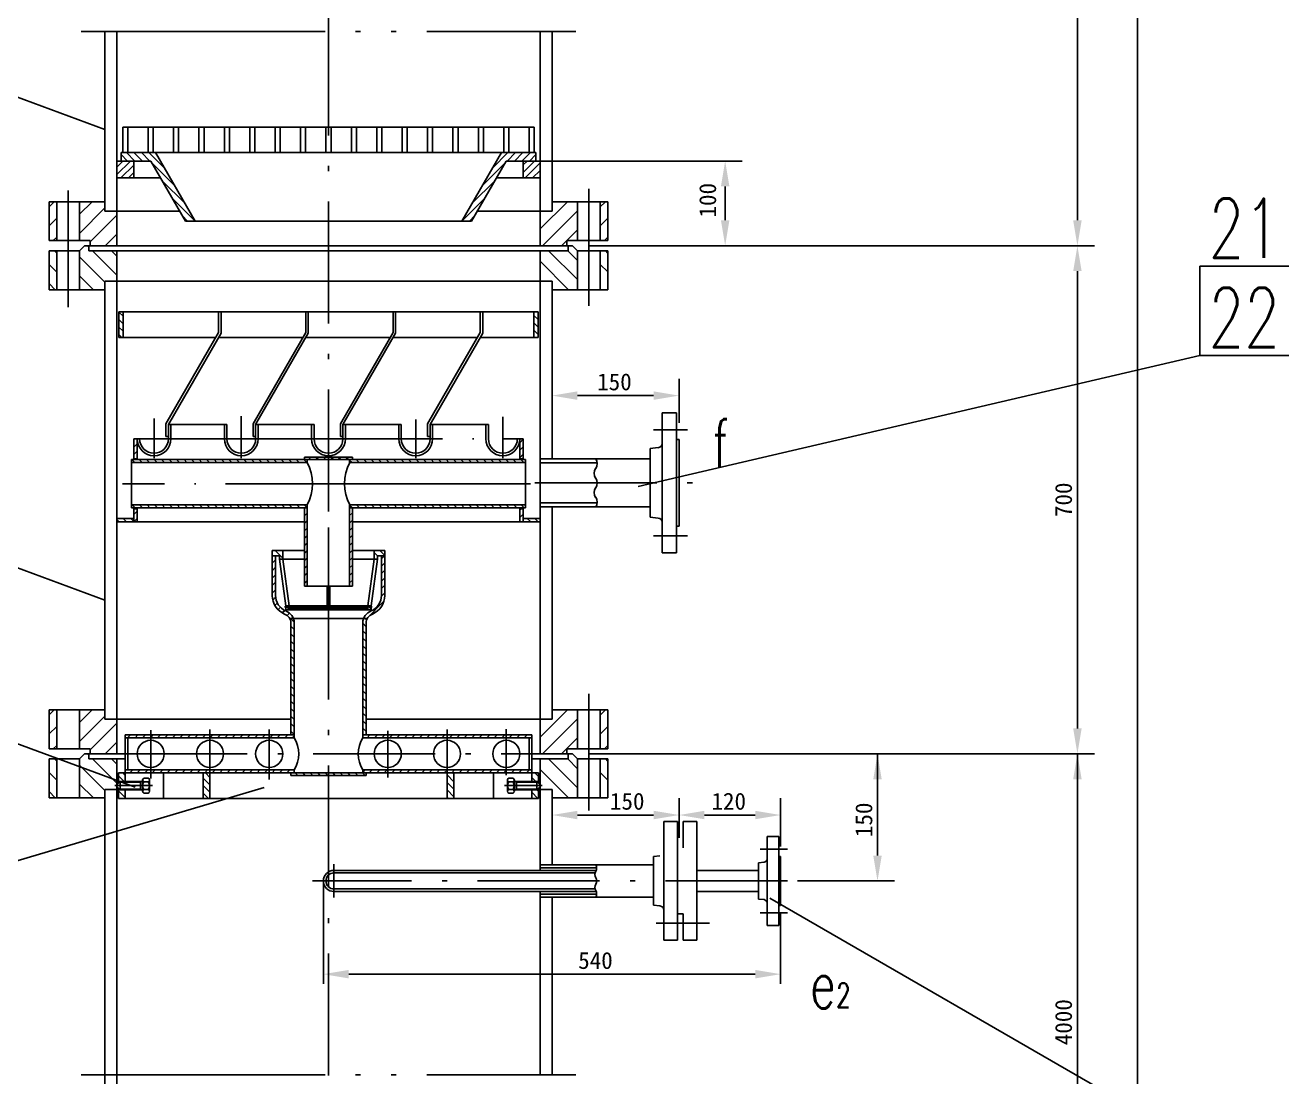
# Model space of a CAD drawing. Extents: x 20656 to 35402, y 221 to 10388.
# Drawn here: x 21974 to 23466, y 7365 to 8607 of the extents above; entities that cross this region are included whole.
import ezdxf

# ---------------------------------------------------------------- set-up
doc = ezdxf.new("R2010")
doc.units = 0
doc.header["$LTSCALE"] = 12
for name, pattern in [('ACAD_ISO05W100', [34, 24, -3, 0.5, -3, 0.5, -3]), ('ACAD_ISO10W100', [18.5, 12, -3, 0.5, -3]), ('DASHDOT-L', [90, 80, -5, 0, -5]), ('DASHDOT-M', [36, 30, -3, 0, -3])]:
    doc.linetypes.add(name, pattern=pattern)
doc.layers.get('0').update_dxf_attribs({"linetype": 'CONTINUOUS'})
for name, color, linetype in [('双点划线', 3, 'ACAD_ISO05W100'), ('点划线', 1, 'ACAD_ISO10W100'), ('粗实线', 4, 'CONTINUOUS'), ('细实线', 7, 'CONTINUOUS'), ('长点划线', 1, 'DASHDOT-L')]:
    doc.layers.add(name, color=color, linetype=linetype)
doc.styles.add('HLFSD', font='ROMANS', dxfattribs={"bigfont": 'hlfsd'})
doc.styles.add('HZ', font='romans.shx', dxfattribs={"width": 0.7, "height": 48, "bigfont": 'HLFSD.shx'})
pattern_1 = [(45, (20317.645, 2914.156), (-11.22532, 11.22532), [])]
pattern_2 = [(45, (20317.645, 2314.156), (-11.22532, 11.22532), [])]

msp = doc.modelspace()

# ---------------------------------------------------------------- hatches: boundary and pattern name
h = msp.add_hatch()
h.set_pattern_fill('ANSI31', scale=5, style=0)
h.set_pattern_definition(pattern_1)
h.paths.add_polyline_path([(22581.8, 8346.5), (22613.3, 8346.5), (22613.3, 8352.5), (22625.8, 8352.5), (22625.8, 8398.5), (22595.8, 8398.5), (22595.8, 8387.4), (22581.8, 8387.4)])
h.paths.add_polyline_path([(22652.8, 8352.5), (22661.8, 8352.5), (22661.8, 8398.5), (22652.8, 8398.5)])
h.paths.add_polyline_path([(22001.8, 8352.5), (22010.8, 8352.5), (22010.8, 8398.5), (22001.8, 8398.5)])
h = msp.add_hatch()
h.set_pattern_fill('ANSI31', scale=5, style=0)
h.set_pattern_definition(pattern_1)
h.paths.add_polyline_path([(22081.8, 8387.4), (22067.8, 8387.4), (22067.8, 8398.5), (22037.8, 8398.5), (22037.8, 8352.5), (22050.3, 8352.5), (22050.3, 8346.5), (22081.8, 8346.5)])
h = msp.add_hatch()
h.set_pattern_fill('ANSI31', scale=5, style=0)
h.set_pattern_definition(pattern_2)
h.paths.add_polyline_path([(22581.8, 7746.5), (22613.3, 7746.5), (22613.3, 7752.5), (22625.8, 7752.5), (22625.8, 7798.5), (22595.8, 7798.5), (22595.8, 7787.4), (22581.8, 7787.4)])
h.paths.add_polyline_path([(22652.8, 7752.5), (22661.8, 7752.5), (22661.8, 7798.5), (22652.8, 7798.5)])
h.paths.add_polyline_path([(22001.8, 7752.5), (22010.8, 7752.5), (22010.8, 7798.5), (22001.8, 7798.5)])
h = msp.add_hatch()
h.set_pattern_fill('ANSI31', scale=5, style=0)
h.set_pattern_definition(pattern_2)
h.paths.add_polyline_path([(22081.8, 7787.4), (22067.8, 7787.4), (22067.8, 7798.5), (22037.8, 7798.5), (22037.8, 7752.5), (22050.3, 7752.5), (22050.3, 7746.5), (22081.8, 7746.5)])

# ---------------------------------------------------------------- linework, layer by layer
for p, q in [((23287.2, 9420.4), (23287.2, 2682.1)), ((21388.2, 8733.8), (22067.8, 8483.7)), ((22081.8, 8439.3), (22089, 8446.5)), ((22081.8, 8430.4), (22097.9, 8446.5)), ((22561.8, 8442), (22566.3, 8446.5)), ((22561.8, 8433.1), (22575.2, 8446.5)), ((22581.8, 8446.5), (22820.3, 8446.5)), ((22086.7, 8426.5), (22101.8, 8441.6)), ((22095.6, 8426.5), (22101.8, 8432.8)), ((22564, 8426.5), (22581.8, 8444.3)), ((22572.9, 8426.5), (22581.8, 8435.5)), ((22581.7, 8426.5), (22581.8, 8426.6)), ((22800.3, 8376.5), (22800.3, 8416.5)), ((22885.8, 8346.5), (23000.2, 8346.5)), ((23360.9, 8322.2), (23360.9, 8216.7)), ((23360.9, 8216.7), (22697.4, 8062.1)), ((21388.2, 8178), (22067.8, 7928)), ((22745.8, 8137.5), (22745.8, 8189.5)), ((22715.8, 8169.5), (22625.8, 8169.5)), ((21388.2, 7970.5), (22103.5, 7707.3)), ((22885.8, 7746.5), (23000.2, 7746.5)), ((22980.2, 7626.5), (22980.2, 7746.5)), ((21388.2, 7449.3), (22255.7, 7707)), ((22745.8, 7647.2), (22745.8, 7694.3)), ((22865.8, 7637.2), (22865.8, 7694.3)), ((22625.8, 7674.3), (22715.8, 7674.3)), ((22775.8, 7674.3), (22835.8, 7674.3)), ((22325.8, 7596.5), (22325.8, 7474.8)), ((22885.8, 7596.5), (23000.2, 7596.5)), ((23360.9, 7283.2), (22853.2, 7576.1)), ((22865.8, 7559), (22865.8, 7474.8)), ((22835.8, 7486.4), (22355.8, 7486.4))]:
    msp.add_line(p, q)
at = {"linetype": 'Continuous'}
for p, q in [((23216.3, 8376.5), (23216.3, 8901.5)), ((22639.8, 8346.5), (23236.3, 8346.5)), ((22974.3, 8346.5), (23000.2, 8346.5)), ((23216.3, 7776.5), (23216.3, 8316.5)), ((22639.8, 7746.5), (23236.3, 7746.5)), ((22974.3, 7746.5), (23000.2, 7746.5)), ((23216.3, 7126.4), (23216.3, 7746.5))]:
    msp.add_line(p, q, dxfattribs=at)
at = {"color": 4, "linetype": 'Continuous'}
for p, q in [((22081.8, 8599.6), (22081.8, 8446.5)), ((22581.8, 8446.5), (22581.8, 8599.6)), ((22088.8, 8486.5), (22574.8, 8486.5)), ((22088.8, 8456.5), (22088.8, 8486.5)), ((22094.8, 8456.5), (22094.8, 8486.5)), ((22118.8, 8456.5), (22118.8, 8486.5)), ((22124.8, 8456.5), (22124.8, 8486.5)), ((22148.8, 8456.5), (22148.8, 8486.5)), ((22154.8, 8456.5), (22154.8, 8486.5)), ((22178.8, 8456.5), (22178.8, 8486.5)), ((22184.8, 8456.5), (22184.8, 8486.5)), ((22208.8, 8456.5), (22208.8, 8486.5)), ((22214.8, 8456.5), (22214.8, 8486.5)), ((22238.8, 8456.5), (22238.8, 8486.5)), ((22244.8, 8456.5), (22244.8, 8486.5)), ((22268.8, 8456.5), (22268.8, 8486.5)), ((22274.8, 8456.5), (22274.8, 8486.5)), ((22298.8, 8456.5), (22298.8, 8486.5)), ((22304.8, 8456.5), (22304.8, 8486.5)), ((22328.8, 8456.5), (22328.8, 8486.5)), ((22334.8, 8456.5), (22334.8, 8486.5)), ((22358.8, 8456.5), (22358.8, 8486.5)), ((22364.8, 8456.5), (22364.8, 8486.5)), ((22388.8, 8456.5), (22388.8, 8486.5)), ((22394.8, 8456.5), (22394.8, 8486.5)), ((22418.8, 8456.5), (22418.8, 8486.5)), ((22424.8, 8456.5), (22424.8, 8486.5)), ((22448.8, 8456.5), (22448.8, 8486.5)), ((22454.8, 8456.5), (22454.8, 8486.5)), ((22478.8, 8456.5), (22478.8, 8486.5)), ((22484.8, 8456.5), (22484.8, 8486.5)), ((22508.8, 8456.5), (22508.8, 8486.5)), ((22514.8, 8456.5), (22514.8, 8486.5)), ((22538.8, 8456.5), (22538.8, 8486.5)), ((22544.8, 8456.5), (22544.8, 8486.5)), ((22568.8, 8456.5), (22568.8, 8486.5)), ((22574.8, 8456.5), (22574.8, 8486.5)), ((22121.8, 8446.5), (22081.8, 8446.5)), ((22081.8, 8446.5), (22121.8, 8446.5)), ((22081.8, 8446.5), (22081.8, 8426.5)), ((22086.8, 8446.5), (22086.8, 8456.5)), ((22547.6, 8456.5), (22086.8, 8456.5)), ((22120, 8446.5), (22121.8, 8446.5)), ((22162.8, 8375.5), (22121.8, 8446.5)), ((22174.3, 8375.5), (22127.6, 8456.5)), ((22489.3, 8375.5), (22536, 8456.5)), ((22500.8, 8375.5), (22541.8, 8446.5)), ((22547.6, 8456.5), (22523.9, 8456.5)), ((22576.8, 8456.5), (22527.5, 8456.5)), ((22543.6, 8446.5), (22541.8, 8446.5)), ((22581.8, 8446.5), (22541.8, 8446.5)), ((22576.8, 8456.5), (22564.2, 8456.5)), ((22576.8, 8446.5), (22576.8, 8456.5)), ((22581.8, 8426.5), (22581.8, 8446.5)), ((22081.8, 8426.5), (22133.3, 8426.5)), ((22530.2, 8426.5), (22581.8, 8426.5)), ((22182.6, 8375.5), (22162.8, 8375.5)), ((22185.2, 8375.5), (22162.8, 8375.5)), ((22278.3, 8375.5), (22174.3, 8375.5)), ((22278.3, 8375.5), (22489.3, 8375.5)), ((22478.3, 8375.5), (22500.8, 8375.5)), ((22481, 8375.5), (22500.8, 8375.5)), ((22112.3, 7702.3), (22112.3, 7715.8)), ((22113.8, 7717.9), (22118.8, 7717.9)), ((22120.3, 7715.8), (22120.3, 7702.3)), ((22543.3, 7715.8), (22543.3, 7702.3)), ((22549.8, 7717.9), (22544.8, 7717.9)), ((22551.3, 7702.3), (22551.3, 7715.8)), ((22081.8, 7710), (22081.8, 7708)), ((22085.8, 7714), (22085.8, 7704)), ((22109.8, 7714), (22109.8, 7704)), ((22113.8, 7713.5), (22118.8, 7713.5)), ((22113.8, 7704.6), (22118.8, 7704.6)), ((22118.8, 7700.2), (22113.8, 7700.2)), ((22549.8, 7713.5), (22544.8, 7713.5)), ((22549.8, 7704.6), (22544.8, 7704.6)), ((22544.8, 7700.2), (22549.8, 7700.2)), ((22553.8, 7714), (22553.8, 7704)), ((22577.8, 7714), (22577.8, 7704)), ((22581.8, 7710), (22581.8, 7708))]:
    msp.add_line(p, q, dxfattribs=at)
at = {"color": 0, "linetype": 'Continuous'}
for p, q in [((22094.4, 8446.5), (22086.8, 8454.1)), ((22103.2, 8446.5), (22093.2, 8456.5)), ((22112.1, 8446.5), (22102.1, 8456.5)), ((22120.9, 8446.5), (22110.9, 8456.5)), ((22138.2, 8438.1), (22119.8, 8456.5)), ((22525.4, 8438.1), (22543.8, 8456.5)), ((22542.7, 8446.5), (22552.7, 8456.5)), ((22551.5, 8446.5), (22561.5, 8456.5)), ((22560.3, 8446.5), (22570.3, 8456.5)), ((22569.2, 8446.5), (22576.8, 8454.1)), ((22150.3, 8417.2), (22123, 8444.5)), ((22513.3, 8417.2), (22540.6, 8444.5)), ((22162.4, 8396.2), (22135.1, 8423.6)), ((22501.2, 8396.2), (22528.5, 8423.6)), ((22174.2, 8375.5), (22147.1, 8402.6)), ((22489.3, 8375.5), (22516.5, 8402.6)), ((22165.4, 8375.5), (22159.2, 8381.7)), ((22498.2, 8375.5), (22504.4, 8381.7))]:
    msp.add_line(p, q, dxfattribs=at)
at = {"color": 7}
for p, q in [((22048.8, 8344.8), (22047, 8346.5)), ((22010.8, 8337.9), (22008.1, 8340.5)), ((22067.8, 8303.3), (22037.8, 8333.3)), ((22081.8, 8311.8), (22053, 8340.5)), ((22081.8, 8334.2), (22075.5, 8340.5)), ((22615.4, 8294.5), (22581.8, 8328.1)), ((22625.8, 8306.6), (22591.8, 8340.5)), ((22625.8, 8329), (22614.3, 8340.5)), ((22661.8, 8337.9), (22659.2, 8340.5)), ((22010.8, 8315.4), (22001.8, 8324.4)), ((22661.8, 8315.5), (22652.8, 8324.5)), ((22009.2, 8294.5), (22001.8, 8302)), ((22054.1, 8294.5), (22037.8, 8310.9)), ((22089.3, 8263.2), (22084.3, 8268.2)), ((22579.3, 8268.2), (22579.1, 8268.3)), ((22089.3, 8254.4), (22084.3, 8259.4)), ((22579.3, 8259.3), (22574.3, 8264.3)), ((22579.3, 8250.5), (22574.3, 8255.5)), ((22089.3, 8245.5), (22084.3, 8250.5)), ((22087.6, 8238.3), (22084.3, 8241.7)), ((22579.3, 8241.7), (22574.3, 8246.7)), ((22101.8, 8117.5), (22102.8, 8118.5)), ((22557.8, 8113.9), (22561.8, 8117.9)), ((22101.8, 8108.7), (22105.8, 8112.7)), ((22104.1, 8102.2), (22105.8, 8103.9)), ((22557.8, 8105.1), (22561.8, 8109.1)), ((22102.9, 8090.5), (22099.4, 8094)), ((22101.8, 8099.9), (22104.1, 8102.2)), ((22111.7, 8090.5), (22108.2, 8094)), ((22120.5, 8090.5), (22117, 8094)), ((22129.4, 8090.5), (22125.9, 8094)), ((22138.2, 8090.5), (22134.7, 8094)), ((22147.1, 8090.5), (22143.6, 8094)), ((22155.9, 8090.5), (22152.4, 8094)), ((22164.7, 8090.5), (22161.2, 8094)), ((22173.6, 8090.5), (22170.1, 8094)), ((22182.4, 8090.5), (22178.9, 8094)), ((22191.3, 8090.5), (22187.8, 8094)), ((22200.1, 8090.5), (22196.6, 8094)), ((22208.9, 8090.5), (22205.4, 8094)), ((22217.8, 8090.5), (22214.3, 8094)), ((22226.6, 8090.5), (22223.1, 8094)), ((22235.4, 8090.5), (22231.9, 8094)), ((22244.3, 8090.5), (22240.8, 8094)), ((22253.1, 8090.5), (22249.6, 8094)), ((22262, 8090.5), (22258.5, 8094)), ((22270.8, 8090.5), (22267.3, 8094)), ((22279.6, 8090.5), (22276.1, 8094)), ((22288.5, 8090.5), (22285, 8094)), ((22297.3, 8090.5), (22293.8, 8094)), ((22306.2, 8090.5), (22302.7, 8094)), ((22308.1, 8094), (22311.1, 8097)), ((22316.9, 8094), (22319.9, 8097)), ((22325.8, 8094), (22328.8, 8097)), ((22334.6, 8094), (22337.6, 8097)), ((22343.4, 8094), (22346.4, 8097)), ((22352.3, 8094), (22355.3, 8097)), ((22359.2, 8090.5), (22356.8, 8092.9)), ((22368, 8090.5), (22364.5, 8094)), ((22376.9, 8090.5), (22373.4, 8094)), ((22385.7, 8090.5), (22382.2, 8094)), ((22394.5, 8090.5), (22391, 8094)), ((22403.4, 8090.5), (22399.9, 8094)), ((22412.2, 8090.5), (22408.7, 8094)), ((22421.1, 8090.5), (22417.6, 8094)), ((22429.9, 8090.5), (22426.4, 8094)), ((22438.7, 8090.5), (22435.2, 8094)), ((22447.6, 8090.5), (22444.1, 8094)), ((22456.4, 8090.5), (22452.9, 8094)), ((22465.3, 8090.5), (22461.8, 8094)), ((22474.1, 8090.5), (22470.6, 8094)), ((22482.9, 8090.5), (22479.4, 8094)), ((22491.8, 8090.5), (22488.3, 8094)), ((22500.6, 8090.5), (22497.1, 8094)), ((22509.5, 8090.5), (22506, 8094)), ((22518.3, 8090.5), (22514.8, 8094)), ((22527.1, 8090.5), (22523.6, 8094)), ((22536, 8090.5), (22532.5, 8094)), ((22544.8, 8090.5), (22541.3, 8094)), ((22553.6, 8090.5), (22550.1, 8094)), ((22557.8, 8096.2), (22561.8, 8100.2)), ((22562.5, 8090.5), (22559, 8094)), ((22103.3, 8037), (22099.8, 8040.5)), ((22101.8, 8029.2), (22105.8, 8033.2)), ((22112.2, 8037), (22108.7, 8040.5)), ((22121, 8037), (22117.5, 8040.5)), ((22129.8, 8037), (22126.3, 8040.5)), ((22138.7, 8037), (22135.2, 8040.5)), ((22147.5, 8037), (22144, 8040.5)), ((22156.4, 8037), (22152.9, 8040.5)), ((22165.2, 8037), (22161.7, 8040.5)), ((22174, 8037), (22170.5, 8040.5)), ((22182.9, 8037), (22179.4, 8040.5)), ((22191.7, 8037), (22188.2, 8040.5)), ((22200.6, 8037), (22197.1, 8040.5)), ((22209.4, 8037), (22205.9, 8040.5)), ((22218.2, 8037), (22214.7, 8040.5)), ((22227.1, 8037), (22223.6, 8040.5)), ((22235.9, 8037), (22232.4, 8040.5)), ((22244.8, 8037), (22241.3, 8040.5)), ((22253.6, 8037), (22250.1, 8040.5)), ((22262.4, 8037), (22258.9, 8040.5)), ((22271.3, 8037), (22267.8, 8040.5)), ((22280.1, 8037), (22276.6, 8040.5)), ((22288.9, 8037), (22285.4, 8040.5)), ((22297.8, 8037), (22294.3, 8040.5)), ((22306.6, 8037), (22303.1, 8040.5)), ((22303.3, 8036.2), (22304.1, 8037)), ((22303.3, 8027.4), (22306.8, 8030.9)), ((22359.7, 8037), (22356.8, 8039.9)), ((22356.8, 8036.7), (22357.2, 8037)), ((22356.8, 8027.8), (22360.3, 8031.3)), ((22368.5, 8037), (22365, 8040.5)), ((22377.3, 8037), (22373.8, 8040.5)), ((22386.2, 8037), (22382.7, 8040.5)), ((22395, 8037), (22391.5, 8040.5)), ((22403.9, 8037), (22400.4, 8040.5)), ((22412.7, 8037), (22409.2, 8040.5)), ((22421.5, 8037), (22418, 8040.5)), ((22430.4, 8037), (22426.9, 8040.5)), ((22439.2, 8037), (22435.7, 8040.5)), ((22448, 8037), (22444.5, 8040.5)), ((22456.9, 8037), (22453.4, 8040.5)), ((22465.7, 8037), (22462.2, 8040.5)), ((22474.6, 8037), (22471.1, 8040.5)), ((22483.4, 8037), (22479.9, 8040.5)), ((22492.2, 8037), (22488.7, 8040.5)), ((22501.1, 8037), (22497.6, 8040.5)), ((22509.9, 8037), (22506.4, 8040.5)), ((22518.8, 8037), (22515.3, 8040.5)), ((22527.6, 8037), (22524.1, 8040.5)), ((22536.4, 8037), (22532.9, 8040.5)), ((22545.3, 8037), (22541.8, 8040.5)), ((22554.1, 8037), (22550.6, 8040.5)), ((22557.8, 8034.4), (22559.4, 8036)), ((22557.8, 8025.5), (22561.8, 8029.5)), ((22563, 8037), (22559.5, 8040.5)), ((22084.5, 8020.5), (22081.8, 8023.2)), ((22093.3, 8020.5), (22089.3, 8024.5)), ((22101.8, 8020.9), (22098.2, 8024.5)), ((22102, 8020.5), (22105.8, 8024.3)), ((22303.3, 8018.5), (22306.8, 8022)), ((22303.3, 8009.7), (22306.8, 8013.2)), ((22356.8, 8019), (22360.3, 8022.5)), ((22356.8, 8010.1), (22360.3, 8013.6)), ((22561.6, 8020.5), (22561.8, 8020.7)), ((22570.6, 8020.5), (22566.6, 8024.5)), ((22579.5, 8020.5), (22575.5, 8024.5)), ((22303.3, 8000.8), (22306.8, 8004.3)), ((22356.8, 8001.3), (22360.3, 8004.8)), ((22277.8, 7977.5), (22268.7, 7986.5)), ((22277.8, 7986.3), (22277.6, 7986.5)), ((22303.3, 7992), (22306.8, 7995.5)), ((22303.3, 7983.2), (22306.8, 7986.7)), ((22356.8, 7992.5), (22360.3, 7996)), ((22356.8, 7983.6), (22360.3, 7987.1)), ((22389.8, 7980.4), (22385.8, 7984.4)), ((22398.3, 7980.7), (22392.5, 7986.5)), ((22265.9, 7980.5), (22265.3, 7981.1)), ((22265.3, 7980.5), (22265.3, 7980.5)), ((22265.3, 7971.7), (22269.3, 7975.7)), ((22303.3, 7974.3), (22306.8, 7977.8)), ((22303.3, 7965.5), (22306.8, 7969)), ((22356.8, 7974.8), (22360.3, 7978.3)), ((22356.8, 7966), (22360.3, 7969.5)), ((22394.3, 7976.9), (22397.9, 7980.5)), ((22394.3, 7968.1), (22398.3, 7972.1)), ((22265.3, 7962.8), (22269.3, 7966.8)), ((22265.3, 7954), (22269.3, 7958)), ((22303.3, 7956.6), (22306.8, 7960.1)), ((22356.8, 7957.1), (22360.3, 7960.6)), ((22394.3, 7959.3), (22398.3, 7963.3)), ((22394.3, 7950.4), (22398.3, 7954.4)), ((22265.3, 7945.2), (22269.3, 7949.2)), ((22265.3, 7936.3), (22269.3, 7940.3)), ((22303.3, 7947.8), (22306.8, 7951.3)), ((22356.8, 7948.3), (22360.3, 7951.8)), ((22394.3, 7941.6), (22398.3, 7945.6)), ((22265.9, 7928.1), (22269.4, 7931.6)), ((22268.4, 7921.8), (22271.4, 7924.7)), ((22376.9, 7906.5), (22397.3, 7927)), ((22394.3, 7932.7), (22398.3, 7936.7)), ((22272.2, 7916.8), (22275.1, 7919.6)), ((22277.2, 7912.9), (22280.2, 7915.8)), ((22282.2, 7920), (22281.3, 7920.9)), ((22285.3, 7916.9), (22282.2, 7920)), ((22283, 7909.9), (22285.9, 7912.7)), ((22379.4, 7920), (22378.3, 7921.2)), ((22382.3, 7917.2), (22379.4, 7920)), ((22291.3, 7902.1), (22286.9, 7906.5)), ((22291.3, 7893.3), (22287.3, 7897.3)), ((22288.5, 7906.5), (22289.8, 7907.8)), ((22376.3, 7896.7), (22372.3, 7900.7)), ((22376.9, 7904.9), (22375.3, 7906.5)), ((22291.3, 7884.4), (22287.3, 7888.4)), ((22291.3, 7875.6), (22287.3, 7879.6)), ((22376.3, 7887.8), (22372.3, 7891.8)), ((22376.3, 7879), (22372.3, 7883)), ((22291.3, 7866.7), (22287.3, 7870.7)), ((22376.3, 7870.1), (22372.3, 7874.1)), ((22376.3, 7861.3), (22372.3, 7865.3)), ((22291.3, 7857.9), (22287.3, 7861.9)), ((22291.3, 7849.1), (22287.3, 7853.1)), ((22376.3, 7852.5), (22372.3, 7856.5)), ((22291.3, 7840.2), (22287.3, 7844.2)), ((22291.3, 7831.4), (22287.3, 7835.4)), ((22376.3, 7843.6), (22372.3, 7847.6)), ((22376.3, 7834.8), (22372.3, 7838.8)), ((22291.3, 7822.6), (22287.3, 7826.6)), ((22376.3, 7825.9), (22372.3, 7829.9)), ((22376.3, 7817.1), (22372.3, 7821.1)), ((22291.3, 7813.7), (22287.3, 7817.7)), ((22291.3, 7804.9), (22287.3, 7808.9)), ((22376.3, 7808.3), (22372.3, 7812.3)), ((22291.3, 7796), (22287.3, 7800)), ((22291.3, 7787.2), (22287.3, 7791.2)), ((22376.3, 7799.4), (22372.3, 7803.4)), ((22376.3, 7790.6), (22372.3, 7794.6)), ((22291.3, 7778.4), (22287.3, 7782.4)), ((22376.3, 7781.7), (22372.3, 7785.7)), ((22376.3, 7772.9), (22372.3, 7776.9)), ((22094.5, 7765.5), (22098, 7769)), ((22103.3, 7765.5), (22106.8, 7769)), ((22112.2, 7765.5), (22115.7, 7769)), ((22121, 7765.5), (22121.8, 7766.3)), ((22121.8, 7766.3), (22124.5, 7769)), ((22129.8, 7765.5), (22133.3, 7769)), ((22138.7, 7765.5), (22142.2, 7769)), ((22147.5, 7765.5), (22151, 7769)), ((22156.4, 7765.5), (22159.9, 7769)), ((22165.2, 7765.5), (22168.7, 7769)), ((22174, 7765.5), (22177.5, 7769)), ((22182.9, 7765.5), (22186.4, 7769)), ((22191.7, 7765.5), (22191.8, 7765.6)), ((22191.8, 7765.6), (22195.2, 7769)), ((22200.6, 7765.5), (22204.1, 7769)), ((22209.4, 7765.5), (22212.9, 7769)), ((22218.2, 7765.5), (22221.7, 7769)), ((22227.1, 7765.5), (22230.6, 7769)), ((22235.9, 7765.5), (22239.4, 7769)), ((22244.8, 7765.5), (22248.3, 7769)), ((22253.6, 7765.5), (22257.1, 7769)), ((22262.4, 7765.5), (22265.9, 7769)), ((22271.3, 7765.5), (22274.8, 7769)), ((22280.1, 7765.5), (22283.6, 7769)), ((22291.3, 7769.5), (22287.3, 7773.5)), ((22288.9, 7765.5), (22291.3, 7767.9)), ((22377.3, 7765.5), (22380.8, 7769)), ((22386.2, 7765.5), (22389.7, 7769)), ((22395, 7765.5), (22398.5, 7769)), ((22403.9, 7765.5), (22407.4, 7769)), ((22412.7, 7765.5), (22416.2, 7769)), ((22421.5, 7765.5), (22425, 7769)), ((22430.4, 7765.5), (22433.9, 7769)), ((22439.2, 7765.5), (22442.7, 7769)), ((22448, 7765.5), (22451.5, 7769)), ((22456.9, 7765.5), (22460.4, 7769)), ((22465.7, 7765.5), (22469.2, 7769)), ((22474.6, 7765.5), (22478.1, 7769)), ((22483.4, 7765.5), (22486.9, 7769)), ((22492.2, 7765.5), (22495.7, 7769)), ((22501.1, 7765.5), (22504.6, 7769)), ((22509.9, 7765.5), (22513.4, 7769)), ((22518.8, 7765.5), (22522.3, 7769)), ((22527.6, 7765.5), (22531.1, 7769)), ((22536.4, 7765.5), (22539.9, 7769)), ((22545.3, 7765.5), (22548.8, 7769)), ((22554.1, 7765.5), (22557.6, 7769)), ((22563, 7765.5), (22566.5, 7769)), ((22571.8, 7765.5), (22571.8, 7765.5)), ((22048.8, 7744.8), (22047, 7746.5)), ((22010.8, 7737.9), (22008.1, 7740.5)), ((22067.8, 7703.3), (22037.8, 7733.3)), ((22081.8, 7711.8), (22053, 7740.5)), ((22081.8, 7734.2), (22075.5, 7740.5)), ((22625.8, 7706.6), (22591.8, 7740.5)), ((22625.8, 7729), (22614.3, 7740.5)), ((22661.8, 7737.9), (22659.2, 7740.5)), ((22010.8, 7715.4), (22001.8, 7724.4)), ((22090.5, 7714), (22083.8, 7720.7)), ((22091.8, 7721.5), (22089.3, 7724)), ((22091.8, 7727.5), (22091.8, 7727.5)), ((22097.2, 7724), (22100.7, 7727.5)), ((22106, 7724), (22109.5, 7727.5)), ((22114.9, 7724), (22118.4, 7727.5)), ((22123.7, 7724), (22127.2, 7727.5)), ((22132.5, 7724), (22136, 7727.5)), ((22141.4, 7724), (22144.9, 7727.5)), ((22150.2, 7724), (22153.7, 7727.5)), ((22159.1, 7724), (22162.6, 7727.5)), ((22167.9, 7724), (22171.4, 7727.5)), ((22176.7, 7724), (22180.2, 7727.5)), ((22191.8, 7709.9), (22183.8, 7717.9)), ((22185.6, 7724), (22189.1, 7727.5)), ((22191.8, 7718.8), (22186.5, 7724)), ((22194.4, 7724), (22197.9, 7727.5)), ((22203.3, 7724), (22206.8, 7727.5)), ((22212.1, 7724), (22215.6, 7727.5)), ((22220.9, 7724), (22224.4, 7727.5)), ((22229.8, 7724), (22233.3, 7727.5)), ((22238.6, 7724), (22242.1, 7727.5)), ((22247.4, 7724), (22250.9, 7727.5)), ((22256.3, 7724), (22259.8, 7727.5)), ((22265.1, 7724), (22268.6, 7727.5)), ((22274, 7724), (22277.5, 7727.5)), ((22282.8, 7724), (22286.3, 7727.5)), ((22295.6, 7721), (22292.6, 7724)), ((22304.4, 7721), (22301.4, 7724)), ((22313.3, 7721), (22310.3, 7724)), ((22322.1, 7721), (22319.1, 7724)), ((22330.9, 7721), (22327.9, 7724)), ((22339.8, 7721), (22336.8, 7724)), ((22348.6, 7721), (22345.6, 7724)), ((22357.5, 7721), (22354.5, 7724)), ((22366.3, 7721), (22363.3, 7724)), ((22375.1, 7721), (22372.1, 7724)), ((22372.3, 7725.1), (22374.7, 7727.5)), ((22380, 7724), (22383.5, 7727.5)), ((22388.9, 7724), (22392.4, 7727.5)), ((22397.7, 7724), (22401.2, 7727.5)), ((22406.5, 7724), (22410, 7727.5)), ((22415.4, 7724), (22418.9, 7727.5)), ((22424.2, 7724), (22427.7, 7727.5)), ((22433.1, 7724), (22436.6, 7727.5)), ((22441.9, 7724), (22445.4, 7727.5)), ((22450.7, 7724), (22454.2, 7727.5)), ((22459.6, 7724), (22463.1, 7727.5)), ((22468.4, 7724), (22471.8, 7727.4)), ((22471.8, 7727.4), (22471.9, 7727.5)), ((22479.8, 7713.6), (22471.8, 7721.6)), ((22477.3, 7724), (22480.8, 7727.5)), ((22479.8, 7722.4), (22478.2, 7724)), ((22486.1, 7724), (22489.6, 7727.5)), ((22494.9, 7724), (22498.4, 7727.5)), ((22503.8, 7724), (22507.3, 7727.5)), ((22512.6, 7724), (22516.1, 7727.5)), ((22521.5, 7724), (22525, 7727.5)), ((22530.3, 7724), (22533.8, 7727.5)), ((22539.1, 7724), (22541.8, 7726.7)), ((22541.8, 7726.7), (22542.6, 7727.5)), ((22548, 7724), (22551.5, 7727.5)), ((22556.8, 7724), (22560.3, 7727.5)), ((22565.6, 7724), (22569.1, 7727.5)), ((22576.6, 7714), (22571.8, 7718.8)), ((22579.8, 7719.7), (22575.4, 7724)), ((22615.4, 7694.5), (22581.8, 7728.1)), ((22661.8, 7715.5), (22652.8, 7724.5)), ((22009.2, 7694.5), (22001.8, 7702)), ((22054.1, 7694.5), (22037.8, 7710.9)), ((22091.8, 7695), (22083.8, 7703)), ((22091.8, 7703.9), (22091.6, 7704)), ((22191.8, 7701.1), (22183.8, 7709.1)), ((22190, 7694), (22183.8, 7700.2)), ((22479.8, 7704.8), (22471.8, 7712.8)), ((22479.8, 7695.9), (22471.8, 7703.9)), ((22578.9, 7694), (22571.8, 7701.2)), ((22579.8, 7702), (22577.8, 7704)), ((22582.9, 7704.5), (22581.8, 7705.7)), ((22083.9, 7694), (22083.8, 7694.2)), ((22472.8, 7694), (22471.8, 7695.1))]:
    msp.add_line(p, q, dxfattribs=at)
at = {"color": 1, "linetype": 'DASHDOT-M'}
for p, q in [((22110.4, 7709), (22122.3, 7709)), ((22553.2, 7709), (22541.3, 7709))]:
    msp.add_line(p, q, dxfattribs=at)
at = {"color": 4, "linetype": 'Continuous'}
for centre, radius, start, end in [((22114.7, 7715.7), 2.36, 110.6783, 249.3217), ((22117.9, 7715.7), 2.36, 290.6783, 69.3217), ((22545.7, 7715.7), 2.36, 110.6783, 249.3217), ((22548.9, 7715.7), 2.36, 290.6783, 69.3217), ((22119.5, 7709), 7.17, 141.9181, 218.0819), ((22114.7, 7702.4), 2.36, 110.6783, 249.3217), ((22113.1, 7709), 7.17, 321.9181, 38.0819), ((22117.9, 7702.4), 2.36, 290.6783, 69.3217), ((22550.5, 7709), 7.17, 141.9181, 218.0819), ((22545.7, 7702.4), 2.36, 110.6783, 249.3217), ((22544.1, 7709), 7.17, 321.9181, 38.0819), ((22548.9, 7702.4), 2.36, 290.6783, 69.3217)]:
    msp.add_arc(centre, radius, start, end, dxfattribs=at)
for points in [[(22795.3, 8416.5), (22805.3, 8416.5), (22800.3, 8446.5)], [(22795.3, 8376.5), (22805.3, 8376.5), (22800.3, 8346.5)], [(22625.8, 8174.5), (22625.8, 8164.5), (22595.8, 8169.5)], [(22715.8, 8174.5), (22715.8, 8164.5), (22745.8, 8169.5)], [(22975.2, 7716.5), (22985.2, 7716.5), (22980.2, 7746.5)], [(22625.8, 7679.3), (22625.8, 7669.3), (22595.8, 7674.3)], [(22715.8, 7679.3), (22715.8, 7669.3), (22745.8, 7674.3)], [(22775.8, 7679.3), (22775.8, 7669.3), (22745.8, 7674.3)], [(22835.8, 7679.3), (22835.8, 7669.3), (22865.8, 7674.3)], [(22975.2, 7626.5), (22985.2, 7626.5), (22980.2, 7596.5)], [(22355.8, 7491.4), (22355.8, 7481.4), (22325.8, 7486.4)], [(22835.8, 7491.4), (22835.8, 7481.4), (22865.8, 7486.4)]]:
    msp.add_solid(points)
at = {"linetype": 'Continuous'}
for points in [[(23211.3, 8376.5), (23221.3, 8376.5), (23216.3, 8346.5)], [(23211.3, 8316.5), (23221.3, 8316.5), (23216.3, 8346.5)], [(23211.3, 7776.5), (23221.3, 7776.5), (23216.3, 7746.5)], [(23211.3, 7716.5), (23221.3, 7716.5), (23216.3, 7746.5)]]:
    msp.add_solid(points, dxfattribs=at)
at = {"layer": '双点划线', "color": 3, "linetype": 'ACAD_ISO05W100'}
for p, q in [((22039.8, 8599.6), (22623.8, 8599.6)), ((22039.8, 7367.4), (22623.8, 7367.4))]:
    msp.add_line(p, q, dxfattribs=at)
at = {"layer": '点划线', "color": 1, "linetype": 'ACAD_ISO10W100'}
for p, q in [((22331.8, 9508.7), (22331.8, 2596.9)), ((22024.3, 8411.8), (22024.3, 8273.8)), ((22639.3, 8413.5), (22639.3, 8275.5)), ((22715.8, 8129), (22755.8, 8129)), ((22575.6, 8066.5), (22775.5, 8066.5)), ((22715.8, 8004), (22755.8, 8004)), ((22639.3, 7817.5), (22639.3, 7679.5)), ((22841.8, 7634), (22873.8, 7634)), ((22338.3, 7576.9), (22338.3, 7616.2)), ((22873.9, 7596.5), (22312.8, 7596.5)), ((22841.8, 7559), (22873.8, 7559)), ((22718.8, 7546.5), (22754.8, 7546.5)), ((22745.8, 7546.5), (22781.8, 7546.5))]:
    msp.add_line(p, q, dxfattribs=at)
at = {"layer": '点划线', "color": 1, "linetype": 'DASHDOT-M'}
for p, q in [((22331.8, 8149), (22331.8, 8082.4)), ((22125.8, 8142.3), (22125.8, 8095.7)), ((22228.8, 8145.1), (22228.8, 8095.8)), ((22434.8, 8141.5), (22434.8, 8095.7)), ((22537.8, 8144.3), (22537.8, 8095.7)), ((22106.5, 8118.5), (22561.8, 8118.5)), ((22570.3, 8065.5), (22088.4, 8065.5)), ((22089.3, 8065.5), (22119.5, 8065.5)), ((22331.8, 8013.9), (22331.8, 7893.7)), ((22280, 7920), (22383.5, 7920)), ((22079.6, 7709), (22124, 7709)), ((22094.2, 7709), (22082.4, 7709)), ((22584, 7709), (22539.6, 7709)), ((22580.9, 7709), (22568.7, 7709))]:
    msp.add_line(p, q, dxfattribs=at)
at = {"layer": '点划线'}
msp.add_line((22091.8, 7746.5), (22572.9, 7746.5), dxfattribs=at)
at = {"layer": '粗实线'}
for p, q in [((22067.8, 8599.6), (22067.8, 8387.4)), ((22595.8, 8599.6), (22595.8, 8387.4)), ((22067.8, 8304.5), (22067.8, 7787.4)), ((22067.8, 8304.5), (22067.8, 7967.4)), ((22595.8, 8304.5), (22595.8, 8095)), ((22084.3, 8268.3), (22579.3, 8268.3)), ((22084.3, 8268.3), (22084.3, 8238.3)), ((22089.3, 8268.3), (22089.3, 8238.3)), ((22202, 8268.3), (22205, 8268.3)), ((22202, 8268.3), (22202, 8244.1)), ((22205, 8268.3), (22205, 8243.3)), ((22305, 8268.3), (22305, 8244.1)), ((22305, 8268.3), (22308, 8268.3)), ((22308, 8268.3), (22308, 8243.3)), ((22408, 8268.3), (22408, 8244.1)), ((22408, 8268.3), (22411, 8268.3)), ((22411, 8268.3), (22411, 8243.3)), ((22511, 8268.3), (22511, 8244.1)), ((22511, 8268.3), (22514, 8268.3)), ((22514, 8268.3), (22514, 8243.3)), ((22574.3, 8268.3), (22574.3, 8238.3)), ((22579.3, 8268.3), (22579.3, 8238.3)), ((22084.3, 8238.3), (22198.7, 8238.3)), ((22202, 8244.1), (22139.8, 8136.3)), ((22205, 8243.3), (22142.8, 8135.5)), ((22202.1, 8238.3), (22301.7, 8238.3)), ((22305, 8244.1), (22242.8, 8136.3)), ((22308, 8243.3), (22245.8, 8135.5)), ((22305.1, 8238.3), (22404.7, 8238.3)), ((22408, 8244.1), (22345.8, 8136.3)), ((22411, 8243.3), (22348.8, 8135.5)), ((22408.1, 8238.3), (22507.7, 8238.3)), ((22511, 8244.1), (22448.8, 8136.3)), ((22514, 8243.3), (22451.8, 8135.5)), ((22511.1, 8238.3), (22579.3, 8238.3)), ((22139.8, 8136.3), (22139.8, 8121.3)), ((22142.8, 8118.5), (22142.8, 8135.5)), ((22142.8, 8135.5), (22211.8, 8135.5)), ((22142.8, 8135.5), (22142.8, 8121.3)), ((22145.8, 8118.5), (22145.8, 8135.5)), ((22208.8, 8118.5), (22208.8, 8135.5)), ((22211.8, 8118.5), (22211.8, 8135.5)), ((22242.8, 8136.3), (22242.8, 8121.3)), ((22245.8, 8118.5), (22245.8, 8135.5)), ((22245.8, 8118.5), (22245.8, 8135.5)), ((22245.8, 8135.5), (22314.8, 8135.5)), ((22245.8, 8135.5), (22245.8, 8121.3)), ((22248.8, 8118.5), (22248.8, 8135.5)), ((22311.8, 8118.5), (22311.8, 8135.5)), ((22314.8, 8118.5), (22314.8, 8135.5)), ((22345.8, 8136.3), (22345.8, 8121.3)), ((22348.8, 8118.5), (22348.8, 8135.5)), ((22348.8, 8118.5), (22348.8, 8135.5)), ((22348.8, 8135.5), (22348.8, 8121.3)), ((22348.8, 8135.5), (22417.8, 8135.5)), ((22351.8, 8118.5), (22351.8, 8135.5)), ((22414.8, 8118.5), (22414.8, 8135.5)), ((22417.8, 8118.5), (22417.8, 8135.5)), ((22448.8, 8136.3), (22448.8, 8121.3)), ((22451.8, 8118.5), (22451.8, 8135.5)), ((22451.8, 8118.5), (22451.8, 8135.5)), ((22451.8, 8135.5), (22451.8, 8121.3)), ((22451.8, 8135.5), (22520.8, 8135.5)), ((22454.8, 8118.5), (22454.8, 8135.5)), ((22517.8, 8118.5), (22517.8, 8135.5)), ((22520.8, 8118.5), (22520.8, 8135.5)), ((22101.8, 8118.5), (22108.8, 8118.5)), ((22101.8, 8118.5), (22101.8, 8094)), ((22105.8, 8118.5), (22105.8, 8094)), ((22139.8, 8121.3), (22142.8, 8121.3)), ((22242.8, 8121.3), (22245.8, 8121.3)), ((22345.8, 8121.3), (22348.8, 8121.3)), ((22448.8, 8121.3), (22451.8, 8121.3)), ((22554.8, 8118.5), (22561.8, 8118.5)), ((22557.8, 8118.5), (22557.8, 8094)), ((22561.8, 8118.5), (22561.8, 8094)), ((22564.3, 8094), (22099.3, 8094)), ((22099.3, 8037), (22099.3, 8094)), ((22306.8, 8090.5), (22099.3, 8090.5)), ((22101.8, 8095), (22105.8, 8095)), ((22360.3, 8097), (22303.3, 8097)), ((22303.3, 8094), (22303.3, 8097)), ((22306.8, 8090.5), (22306.8, 8094)), ((22356.8, 8090.5), (22356.8, 8094)), ((22564.3, 8090.5), (22356.8, 8090.5)), ((22360.3, 8094), (22360.3, 8097)), ((22557.8, 8095), (22561.8, 8095)), ((22564.3, 8037), (22564.3, 8094)), ((22306.8, 8040.5), (22099.3, 8040.5)), ((22306.8, 8037), (22099.3, 8037)), ((22101.8, 8037), (22101.8, 8020.5)), ((22101.8, 8036), (22105.8, 8036)), ((22105.8, 8037), (22105.8, 8020.5)), ((22303.3, 7944.5), (22303.3, 8037)), ((22306.8, 7944.5), (22306.8, 8040.5)), ((22564.3, 8040.5), (22356.8, 8040.5)), ((22356.8, 7944.5), (22356.8, 8040.5)), ((22564.3, 8037), (22356.8, 8037)), ((22360.3, 7944.5), (22360.3, 8037)), ((22557.8, 8037), (22557.8, 8020.5)), ((22557.8, 8036), (22561.8, 8036)), ((22561.8, 8037), (22561.8, 8020.5)), ((22595.8, 8038), (22595.8, 7787.4)), ((22081.8, 8024.5), (22101.8, 8024.5)), ((22081.8, 8020.5), (22303.3, 8020.5)), ((22360.3, 8020.5), (22581.8, 8020.5)), ((22561.8, 8024.5), (22581.8, 8024.5)), ((22265.3, 7986.5), (22265.3, 7980.5)), ((22265.3, 7986.5), (22303.3, 7986.5)), ((22265.3, 7986.5), (22303.3, 7986.5)), ((22360.3, 7986.5), (22398.3, 7986.5)), ((22360.3, 7986.5), (22398.3, 7986.5)), ((22398.3, 7986.5), (22398.3, 7980.5)), ((22398.3, 7986.5), (22398.3, 7933.6)), ((22265.3, 7980.5), (22273.8, 7980.5)), ((22273.8, 7980.5), (22273.8, 7976.5)), ((22273.8, 7976.5), (22303.3, 7976.5)), ((22273.8, 7976.5), (22281.3, 7921.5)), ((22277.8, 7976.5), (22285.3, 7921.5)), ((22360.3, 7976.5), (22389.8, 7976.5)), ((22385.8, 7976.5), (22378.3, 7921.5)), ((22382.3, 7921.5), (22389.8, 7976.5)), ((22389.8, 7980.5), (22389.8, 7976.5)), ((22398.3, 7980.5), (22389.8, 7980.5)), ((22360.3, 7944.5), (22303.3, 7944.5)), ((22281.3, 7921.5), (22382.3, 7921.5)), ((22281.3, 7916.5), (22382.3, 7916.5)), ((22285.3, 7918.5), (22378.3, 7918.5)), ((22081.8, 7740.5), (22081.8, 7267.4)), ((22581.8, 7740.5), (22581.8, 7615.5)), ((22083.8, 7724), (22579.8, 7724)), ((22136.9, 7694), (22136.9, 7724)), ((22526.7, 7694), (22526.7, 7724)), ((22067.8, 7704.5), (22067.8, 7267.4)), ((22091.8, 7714), (22083.8, 7714)), ((22091.8, 7704), (22083.8, 7704)), ((22579.8, 7714), (22571.8, 7714)), ((22579.8, 7704), (22571.8, 7704)), ((22595.8, 7704.5), (22595.8, 7615.5)), ((22083.8, 7694), (22579.8, 7694)), ((22581.8, 7577.5), (22581.8, 7367.4)), ((22595.8, 7577.5), (22595.8, 7367.4))]:
    msp.add_line(p, q, dxfattribs=at)
at = {"layer": '粗实线', "color": 4, "linetype": 'Continuous'}
for p, q in [((22081.8, 8462.5), (22081.8, 8346.5)), ((22581.8, 8462.5), (22581.8, 8346.5)), ((22101.8, 8446.5), (22101.8, 8426.5)), ((22561.8, 8446.5), (22561.8, 8426.5)), ((22001.8, 8398.5), (22067.8, 8398.5)), ((22001.8, 8352.5), (22001.8, 8398.5)), ((22010.8, 8352.5), (22010.8, 8398.5)), ((22037.8, 8352.5), (22037.8, 8398.5)), ((22067.8, 8398.5), (22067.8, 8387.4)), ((22067.8, 8387.4), (22155.9, 8387.4)), ((22595.8, 8387.4), (22507.6, 8387.4)), ((22661.8, 8398.5), (22595.8, 8398.5)), ((22625.8, 8352.5), (22625.8, 8398.5)), ((22652.8, 8352.5), (22652.8, 8398.5)), ((22661.8, 8352.5), (22661.8, 8398.5)), ((22050.3, 8352.5), (22001.8, 8352.5)), ((22043.8, 8346.5), (22037.8, 8340.5)), ((22081.8, 8346.5), (22043.8, 8346.5)), ((22048.8, 8346.5), (22048.8, 8340.5)), ((22050.3, 8346.5), (22050.3, 8352.5)), ((22081.8, 8346.5), (22050.3, 8346.5)), ((22581.8, 8346.5), (22081.8, 8346.5)), ((22081.8, 8346.5), (22581.8, 8346.5)), ((22581.8, 8346.5), (22619.8, 8346.5)), ((22581.8, 8346.5), (22613.3, 8346.5)), ((22613.3, 8346.5), (22613.3, 8352.5)), ((22613.3, 8352.5), (22661.8, 8352.5)), ((22614.8, 8340.5), (22614.8, 8346.5)), ((22619.8, 8346.5), (22625.8, 8340.5)), ((22037.8, 8340.5), (22001.8, 8340.5)), ((22001.8, 8340.5), (22001.8, 8294.5)), ((22010.8, 8294.5), (22010.8, 8340.5)), ((22037.8, 8294.5), (22037.8, 8340.5)), ((22048.8, 8340.5), (22614.8, 8340.5)), ((22081.8, 7787.4), (22081.8, 8340.5)), ((22081.8, 8340.5), (22081.8, 7967.4)), ((22581.8, 8340.5), (22581.8, 8215.5)), ((22625.8, 8294.5), (22625.8, 8340.5)), ((22625.8, 8340.5), (22661.8, 8340.5)), ((22652.8, 8294.5), (22652.8, 8340.5)), ((22661.8, 8340.5), (22661.8, 8294.5)), ((22067.8, 8304.5), (22595.8, 8304.5)), ((22581.8, 8304.5), (22581.8, 7746.5)), ((22001.8, 8294.5), (22067.8, 8294.5)), ((22661.8, 8294.5), (22595.8, 8294.5)), ((22725.8, 8149), (22725.8, 7984)), ((22742.8, 8149), (22725.8, 8149)), ((22742.8, 7984), (22742.8, 8149)), ((22745.8, 8117.5), (22742.8, 8117.5)), ((22745.8, 8015.5), (22745.8, 8117.5)), ((22711.8, 8107.1), (22721.3, 8108.1)), ((22711.8, 8026), (22711.8, 8107.1)), ((22725.8, 8024.5), (22725.8, 8108.5)), ((22581.8, 8095), (22711.8, 8095)), ((22581.8, 8095), (22581.8, 8038)), ((22581.8, 8090), (22649.1, 8090)), ((22581.8, 8043), (22649.1, 8043)), ((22581.8, 8038), (22711.8, 8038)), ((22711.8, 8026), (22721.3, 8025)), ((22742.8, 8015.5), (22745.8, 8015.5)), ((22265.3, 7986.5), (22265.3, 7933.6)), ((22277.8, 7986.5), (22277.8, 7976.5)), ((22385.8, 7986.5), (22385.8, 7976.5)), ((22725.8, 7984), (22742.8, 7984)), ((22269.3, 7980.5), (22269.3, 7933.6)), ((22394.3, 7980.5), (22394.3, 7933.6)), ((22330.3, 7944.5), (22330.3, 7921.5)), ((22333.3, 7944.5), (22333.3, 7921.5)), ((22281.3, 7921.5), (22281.3, 7916.5)), ((22285.3, 7921.5), (22285.3, 7916.5)), ((22378.3, 7921.5), (22378.3, 7916.5)), ((22382.3, 7921.5), (22382.3, 7916.5)), ((22285.9, 7906.5), (22377.7, 7906.5)), ((22287.3, 7906.5), (22376.3, 7906.5)), ((22287.3, 7901.2), (22287.3, 7769)), ((22291.3, 7901.2), (22291.3, 7765.5)), ((22372.3, 7901.2), (22372.3, 7765.5)), ((22376.3, 7901.2), (22376.3, 7769)), ((22081.8, 7862.5), (22081.8, 7746.5)), ((22001.8, 7752.5), (22001.8, 7798.5)), ((22001.8, 7798.5), (22067.8, 7798.5)), ((22010.8, 7752.5), (22010.8, 7798.5)), ((22037.8, 7752.5), (22037.8, 7798.5)), ((22067.8, 7798.5), (22067.8, 7787.4)), ((22661.8, 7798.5), (22595.8, 7798.5)), ((22625.8, 7752.5), (22625.8, 7798.5)), ((22652.8, 7752.5), (22652.8, 7798.5)), ((22661.8, 7752.5), (22661.8, 7798.5)), ((22067.8, 7787.4), (22287.3, 7787.4)), ((22595.8, 7787.4), (22376.3, 7787.4)), ((22091.8, 7769), (22291.3, 7769)), ((22091.8, 7769), (22091.8, 7724)), ((22091.8, 7765.5), (22291.3, 7765.5)), ((22094.8, 7765.5), (22094.8, 7727.5)), ((22372.3, 7769), (22571.8, 7769)), ((22372.3, 7765.5), (22571.8, 7765.5)), ((22568.8, 7765.5), (22568.8, 7727.5)), ((22571.8, 7769), (22571.8, 7724)), ((22050.3, 7752.5), (22001.8, 7752.5)), ((22043.8, 7746.5), (22037.8, 7740.5)), ((22081.8, 7746.5), (22043.8, 7746.5)), ((22048.8, 7746.5), (22048.8, 7740.5)), ((22050.3, 7746.5), (22050.3, 7752.5)), ((22081.8, 7746.5), (22050.3, 7746.5)), ((22091.8, 7746.5), (22081.8, 7746.5)), ((22081.8, 7746.5), (22091.8, 7746.5)), ((22571.8, 7746.5), (22581.8, 7746.5)), ((22581.8, 7746.5), (22571.8, 7746.5)), ((22581.8, 7746.5), (22571.8, 7746.5)), ((22581.8, 7746.5), (22571.8, 7746.5)), ((22571.8, 7746.5), (22581.8, 7746.5)), ((22571.8, 7746.5), (22581.8, 7746.5)), ((22581.8, 7746.5), (22613.3, 7746.5)), ((22581.8, 7746.5), (22619.8, 7746.5)), ((22613.3, 7752.5), (22661.8, 7752.5)), ((22613.3, 7746.5), (22613.3, 7752.5)), ((22614.8, 7740.5), (22614.8, 7746.5)), ((22619.8, 7746.5), (22625.8, 7740.5)), ((22001.8, 7740.5), (22001.8, 7694.5)), ((22037.8, 7740.5), (22001.8, 7740.5)), ((22010.8, 7694.5), (22010.8, 7740.5)), ((22037.8, 7694.5), (22037.8, 7740.5)), ((22048.8, 7740.5), (22091.8, 7740.5)), ((22571.8, 7740.5), (22614.8, 7740.5)), ((22625.8, 7694.5), (22625.8, 7740.5)), ((22625.8, 7740.5), (22661.8, 7740.5)), ((22652.8, 7694.5), (22652.8, 7740.5)), ((22661.8, 7740.5), (22661.8, 7694.5)), ((22083.8, 7724), (22083.8, 7712)), ((22091.8, 7727.5), (22291.3, 7727.5)), ((22091.8, 7724), (22571.8, 7724)), ((22091.8, 7724), (22091.8, 7714)), ((22183.8, 7724), (22183.8, 7694)), ((22191.8, 7724), (22191.8, 7694)), ((22287.3, 7724), (22287.3, 7721)), ((22287.3, 7721), (22376.3, 7721)), ((22291.3, 7727.5), (22291.3, 7724)), ((22372.3, 7727.5), (22571.8, 7727.5)), ((22372.3, 7727.5), (22372.3, 7724)), ((22376.3, 7724), (22376.3, 7721)), ((22471.8, 7724), (22471.8, 7694)), ((22479.8, 7724), (22479.8, 7694)), ((22571.8, 7724), (22571.8, 7714)), ((22579.8, 7724), (22579.8, 7712)), ((22067.8, 7704.5), (22081.8, 7704.5)), ((22081.8, 7710), (22085.8, 7714)), ((22081.8, 7708), (22085.8, 7704)), ((22083.8, 7706), (22083.8, 7694)), ((22112.3, 7714), (22085.8, 7714)), ((22085.8, 7704), (22112.3, 7704)), ((22091.8, 7704), (22091.8, 7694)), ((22112.3, 7704), (22112.3, 7714)), ((22551.3, 7714), (22577.8, 7714)), ((22551.3, 7704), (22551.3, 7714)), ((22577.8, 7704), (22551.3, 7704)), ((22571.8, 7704), (22571.8, 7694)), ((22581.8, 7710), (22577.8, 7714)), ((22581.8, 7708), (22577.8, 7704)), ((22579.8, 7706), (22579.8, 7694)), ((22581.8, 7704.5), (22595.8, 7704.5)), ((22001.8, 7694.5), (22067.8, 7694.5)), ((22661.8, 7694.5), (22595.8, 7694.5)), ((22727.8, 7666.5), (22727.8, 7526.5)), ((22743.8, 7666.5), (22727.8, 7666.5)), ((22743.8, 7526.5), (22743.8, 7666.5)), ((22750.8, 7666.5), (22750.8, 7635.5)), ((22766.8, 7666.5), (22750.8, 7666.5)), ((22766.8, 7526.5), (22766.8, 7666.5)), ((22849.8, 7649), (22849.8, 7544)), ((22863.8, 7649), (22849.8, 7649)), ((22863.8, 7544), (22863.8, 7649)), ((22715.8, 7625.3), (22723.3, 7626.1)), ((22715.8, 7567.8), (22715.8, 7625.3)), ((22727.8, 7566.5), (22727.8, 7626.5)), ((22865.8, 7625.5), (22863.8, 7625.5)), ((22865.8, 7567.5), (22865.8, 7625.5)), ((22581.8, 7615.5), (22581.8, 7609)), ((22581.8, 7615.5), (22715.8, 7615.5)), ((22581.8, 7612), (22648.5, 7612)), ((22839.8, 7618), (22846.2, 7618.7)), ((22839.8, 7575.1), (22839.8, 7618)), ((22849.8, 7574), (22849.8, 7619)), ((22338.3, 7609), (22648.3, 7609)), ((22338.3, 7606), (22646.5, 7606)), ((22766.8, 7609), (22839.8, 7609)), ((22338.3, 7587), (22646.5, 7587)), ((22338.3, 7584), (22648.3, 7584)), ((22581.8, 7584), (22581.8, 7577.5)), ((22581.8, 7581), (22648.5, 7581)), ((22766.8, 7584), (22839.8, 7584)), ((22581.8, 7577.5), (22715.8, 7577.5)), ((22715.8, 7567.8), (22723.3, 7567)), ((22839.8, 7575.1), (22846.2, 7574.4)), ((22863.8, 7567.5), (22865.8, 7567.5)), ((22743.8, 7557.5), (22745.8, 7557.5)), ((22745.8, 7557.5), (22748.8, 7557.5)), ((22748.8, 7557.5), (22750.8, 7557.5)), ((22750.8, 7557.5), (22750.8, 7526.5)), ((22849.8, 7544), (22863.8, 7544)), ((22727.8, 7526.5), (22743.8, 7526.5)), ((22750.8, 7526.5), (22766.8, 7526.5))]:
    msp.add_line(p, q, dxfattribs=at)
at = {"layer": '粗实线', "color": 7}
for p, q in [((23360.9, 8322.2), (23465.9, 8322.2)), ((23360.9, 8216.7), (23465.9, 8216.7))]:
    msp.add_line(p, q, dxfattribs=at)
at = {"layer": '粗实线', "color": 6, "linetype": 'Continuous'}
for p, q in [((22109.8, 7713), (22085.8, 7713)), ((22085.8, 7705), (22109.8, 7705)), ((22553.8, 7713), (22577.8, 7713)), ((22577.8, 7705), (22553.8, 7705))]:
    msp.add_line(p, q, dxfattribs=at)
at = {"layer": '粗实线'}
for centre in [(22121.8, 7746.5), (22191.8, 7746.5), (22261.8, 7746.5), (22401.8, 7746.5), (22471.8, 7746.5), (22541.8, 7746.5)]:
    msp.add_circle(centre, 16, dxfattribs=at)
for centre, radius, start, end in [((22125.8, 8118.5), 20, 180, 0), ((22125.8, 8118.5), 17, 180, 0), ((22228.8, 8118.5), 20, 180, 0), ((22228.8, 8118.5), 17, 180, 0), ((22331.8, 8118.5), 20, 180, 0), ((22331.8, 8118.5), 17, 180, 0), ((22434.8, 8118.5), 20, 180, 0), ((22434.8, 8118.5), 17, 180, 0), ((22537.8, 8118.5), 20, 180, 0), ((22537.8, 8118.5), 17, 180, 0), ((22259.1, 8065.5), 53.8, 332.3249, 27.6751), ((22404.5, 8065.5), 53.8, 152.3249, 207.6751), ((22259.8, 7746.5), 36.8, 328.8941, 31.1059), ((22403.8, 7746.5), 36.8, 148.8941, 211.1059), ((22338.3, 7596.5), 12.5, 90, 270), ((22338.3, 7596.5), 9.5, 90, 270)]:
    msp.add_arc(centre, radius, start, end, dxfattribs=at)
at = {"layer": '粗实线', "color": 4, "linetype": 'Continuous'}
for centre, radius, start, end in [((22720.8, 8113), 5, 276, 0), ((22720.8, 8020), 5, 0, 84), ((22289.3, 7933.6), 24, 180, 246.4206), ((22289.3, 7933.6), 20, 180, 246.4206), ((22374.3, 7933.6), 20, 293.5794, 360), ((22374.3, 7933.6), 24, 293.5794, 360), ((22276.3, 7901.2), 11, 360, 70.5304), ((22276.3, 7901.2), 15, 360, 70.5304), ((22387.3, 7901.2), 15, 109.4696, 180), ((22387.3, 7901.2), 11, 109.4696, 180), ((22845.8, 7622.6), 4, 276, 0), ((22722.8, 7562), 5, 0, 84), ((22845.8, 7570.4), 4, 0, 84)]:
    msp.add_arc(centre, radius, start, end, dxfattribs=at)
at = {"layer": '细实线', "color": 7, "linetype": 'Continuous'}
for centre, radius, start, end in [((22638.7, 8089.3), 10.4, 326.6015, 33.3985), ((22656, 8077.9), 10.4, 146.6015, 213.3985), ((22656, 8055.1), 10.4, 146.6015, 213.3985), ((22638.7, 8066.5), 10.4, 326.6015, 33.3985), ((22638.7, 8043.7), 10.4, 326.6015, 33.3985), ((22641.6, 7611.7), 6.9, 326.6015, 33.3985), ((22653.2, 7604.1), 6.9, 146.6015, 213.3985), ((22641.6, 7596.5), 6.9, 326.6015, 33.3985), ((22653.2, 7588.9), 6.9, 146.6015, 213.3985), ((22641.6, 7581.3), 6.9, 326.6015, 33.3985)]:
    msp.add_arc(centre, radius, start, end, dxfattribs=at)
at = {"layer": '长点划线'}
for p, q in [((22121.8, 7774.4), (22121.8, 7717.4)), ((22191.8, 7775.1), (22191.8, 7722.4)), ((22261.8, 7775.1), (22261.8, 7716.1)), ((22471.8, 7775.1), (22471.8, 7722.4)), ((22541.8, 7775.8), (22541.8, 7721.2)), ((22401.8, 7773.8), (22401.8, 7718.7))]:
    msp.add_line(p, q, dxfattribs=at)

# ---------------------------------------------------------------- texts
for s, p in [('100', (22789.6, 8379.8)), ('150', (22974, 7648.2))]:
    msp.add_text(s, height=20, rotation=90).set_placement(p)
for s, p in [('150', (22649.1, 8175.8)), ('150', (22664.2, 7680.6)), ('120', (22784.1, 7680.6)), ('540', (22626.7, 7492.6))]:
    msp.add_text(s, height=20).set_placement(p)
at = {"color": 2, "linetype": 'Continuous', "style": 'HLFSD', "width": 0.7}
for s, p in [('f', (22785.2, 8084.7)), ('e', (22900.2, 7445.9))]:
    msp.add_text(s, height=57.2, dxfattribs=at).set_placement(p)
at = {"linetype": 'Continuous', "char_height": 20, "attachment_point": 5, "rotation": 90}
for s, insert in [('\\A1;700', (23200, 8046.5)), ('\\A1;4000', (23200, 7429.7))]:
    msp.add_mtext(s, dxfattribs=dict(at, insert=insert))
at = {"layer": '粗实线', "color": 2, "style": 'HZ', "width": 0.7}
for s, p in [('21', (23371.3, 8332.2)), ('22', (23371.3, 8226.7))]:
    msp.add_text(s, height=70, dxfattribs=at).set_placement(p)
at = {"layer": '细实线', "color": 2, "linetype": 'Continuous', "style": 'HLFSD', "width": 0.7}
msp.add_text('2', height=28.6, dxfattribs=at).set_placement((22931.3, 7447.2))

doc.saveas('drawing.dxf')
